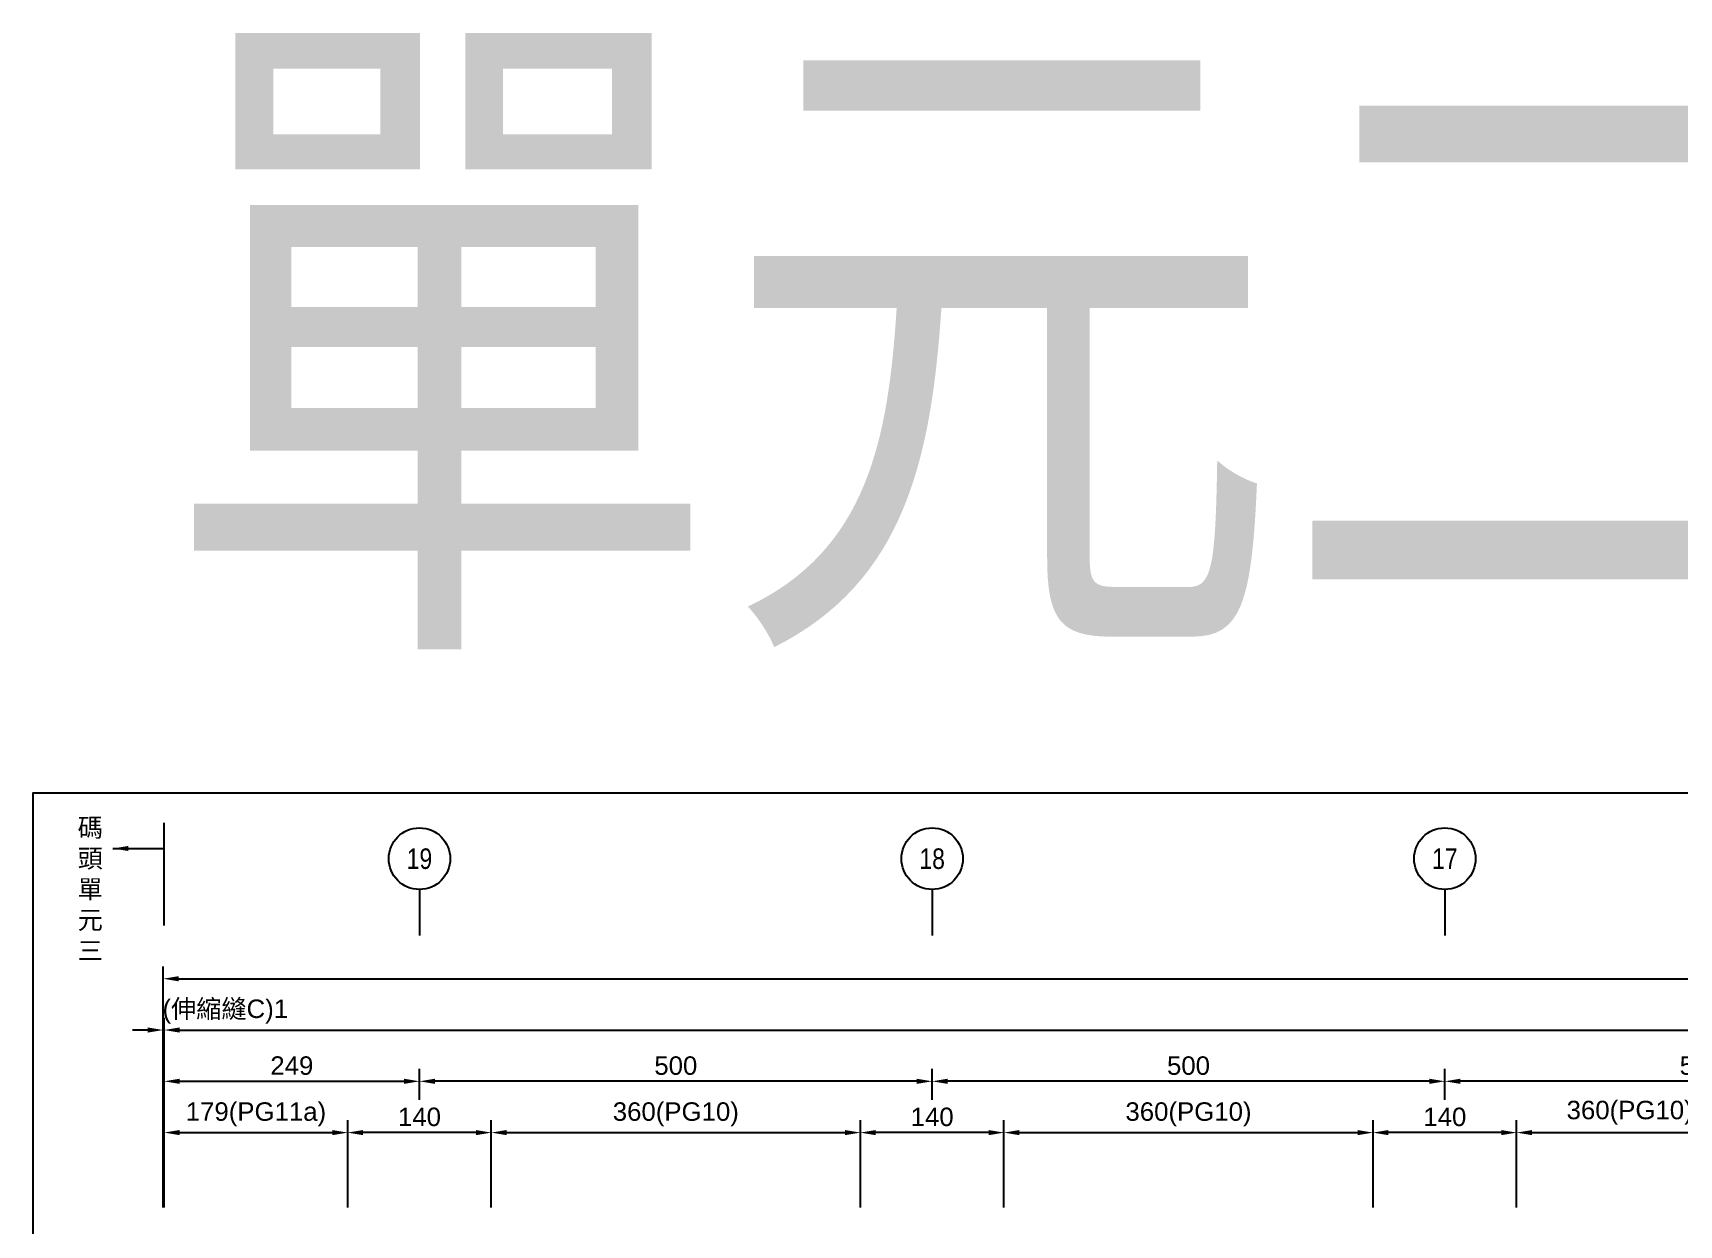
# Model space of a CAD drawing. Header units: millimetres. Extents: x 4668 to 40173, y -3560 to 14620.
# Drawn here: x 4694 to 6300, y -2324 to -1162 of the extents above; entities that cross this region are included whole.
import ezdxf
from ezdxf.enums import TextEntityAlignment as Align

# ---------------------------------------------------------------- set-up
doc = ezdxf.new("R2010")
doc.units = ezdxf.units.MM
for name, color, linetype in [('HB_DIM', 1, 'Continuous'), ('HB_SYMBOLS', 7, 'Continuous'), ('底圖', 7, 'Continuous')]:
    doc.layers.add(name, color=color, linetype=linetype)
doc.styles.get("Standard").update_dxf_attribs({"font": 'arial.ttf'})
doc.dimstyles.new('60', dxfattribs={"dimscale": 6, "dimtxt": 3, "dimasz": 2.5, "dimexe": 2, "dimexo": 2, "dimgap": 1, "dimtad": 1, "dimdec": 0, "dimdsep": 46, "dimtxsty": 'Standard', "dimcen": 0, "dimclrd": 1, "dimclre": 1, "dimclrt": 2, "dimadec": 0, "dimazin": 0, "dimtfac": 1, "dimtdec": 0, "dimtix": 1, "dimtmove": 2, "dimatfit": 3, "dimfxl": 1, "dimtolj": 1, "dimtzin": 0, "dimarcsym": 0})

# ---------------------------------------------------------------- blocks, each defined once
blk = doc.blocks.new('*D242')
at = {"layer": 'Defpoints', "color": 0}
for p in [(4821.4, -2133.6), (4821.4, -2318.6), (4822.4, -2318.6)]:
    blk.add_point(p, dxfattribs=at)
at = {"layer": 'HB_DIM', "color": 1, "lineweight": -2}
for p, q in [((4806.4, -2133.6), (4791.4, -2133.6)), ((4821.4, -2306.6), (4821.4, -2121.6)), ((4822.4, -2133.6), (4821.4, -2133.6)), ((4822.4, -2306.6), (4822.4, -2121.6)), ((4837.4, -2133.6), (4852.4, -2133.6))]:
    blk.add_line(p, q, dxfattribs=at)
at = {"layer": 'HB_DIM', "color": 1}
for points in [[(4806.4, -2136.1), (4806.4, -2131.1), (4821.4, -2133.6)], [(4837.4, -2131.1), (4837.4, -2136.1), (4822.4, -2133.6)]]:
    blk.add_solid(points, dxfattribs=at)
at = {"layer": 'HB_DIM', "color": 2, "insert": (4882, -2115.6), "char_height": 18, "attachment_point": 5}
blk.add_mtext('\\A1;(伸縮縫C)1', dxfattribs=at)
blk = doc.blocks.new('gr_t')
at = {"layer": 'HB_SYMBOLS', "color": 4, "linetype": 'Continuous'}
blk.add_line((0, -6), (0, -15), dxfattribs=at)
blk.add_circle((0, 0), 6, dxfattribs=at)
at = {"layer": 'HB_SYMBOLS', "color": 4, "linetype": 'Continuous', "width": 0.8}
blk.add_attdef('A', text='', height=4.5, dxfattribs=at).set_placement((0, 0), align=Align.MIDDLE)
blk = doc.blocks.new('*D243')
at = {"layer": 'Defpoints', "color": 0}
for p in [(5071.4, -2183.6), (5071.4, -2213.6), (4822.4, -2308.6)]:
    blk.add_point(p, dxfattribs=at)
at = {"layer": 'HB_DIM', "color": 1, "lineweight": -2}
for p, q in [((4822.4, -2296.6), (4822.4, -2171.6)), ((5071.4, -2201.6), (5071.4, -2171.6)), ((4837.4, -2183.6), (5056.4, -2183.6))]:
    blk.add_line(p, q, dxfattribs=at)
at = {"layer": 'HB_DIM', "color": 1}
for points in [[(4837.4, -2181.1), (4837.4, -2186.1), (4822.4, -2183.6)], [(5056.4, -2186.1), (5056.4, -2181.1), (5071.4, -2183.6)]]:
    blk.add_solid(points, dxfattribs=at)
at = {"layer": 'HB_DIM', "color": 2, "insert": (4946.9, -2168.4), "char_height": 18, "attachment_point": 5}
blk.add_mtext('\\A1;249', dxfattribs=at)
blk = doc.blocks.new('*D244')
at = {"layer": 'Defpoints', "color": 0}
for p in [(6071.4, -2183.6), (6071.4, -2213.6), (6571.4, -2213.6)]:
    blk.add_point(p, dxfattribs=at)
at = {"layer": 'HB_DIM', "color": 1, "lineweight": -2}
for p, q in [((6071.4, -2201.6), (6071.4, -2171.6)), ((6571.4, -2201.6), (6571.4, -2171.6)), ((6556.4, -2183.6), (6086.4, -2183.6))]:
    blk.add_line(p, q, dxfattribs=at)
at = {"layer": 'HB_DIM', "color": 1}
for points in [[(6086.4, -2181.1), (6086.4, -2186.1), (6071.4, -2183.6)], [(6556.4, -2186.1), (6556.4, -2181.1), (6571.4, -2183.6)]]:
    blk.add_solid(points, dxfattribs=at)
at = {"layer": 'HB_DIM', "color": 2, "insert": (6321.4, -2168.4), "char_height": 18, "attachment_point": 5}
blk.add_mtext('\\A1;500', dxfattribs=at)
blk = doc.blocks.new('*D245')
at = {"layer": 'Defpoints', "color": 0}
for p in [(5571.4, -2183.6), (5571.4, -2213.6), (6071.4, -2213.6)]:
    blk.add_point(p, dxfattribs=at)
at = {"layer": 'HB_DIM', "color": 1, "lineweight": -2}
for p, q in [((5571.4, -2201.6), (5571.4, -2171.6)), ((6071.4, -2201.6), (6071.4, -2171.6)), ((6056.4, -2183.6), (5586.4, -2183.6))]:
    blk.add_line(p, q, dxfattribs=at)
at = {"layer": 'HB_DIM', "color": 1}
for points in [[(5586.4, -2181.1), (5586.4, -2186.1), (5571.4, -2183.6)], [(6056.4, -2186.1), (6056.4, -2181.1), (6071.4, -2183.6)]]:
    blk.add_solid(points, dxfattribs=at)
at = {"layer": 'HB_DIM', "color": 2, "insert": (5821.4, -2168.4), "char_height": 18, "attachment_point": 5}
blk.add_mtext('\\A1;500', dxfattribs=at)
blk = doc.blocks.new('*D246')
at = {"layer": 'Defpoints', "color": 0}
for p in [(5071.4, -2183.6), (5071.4, -2213.6), (5571.4, -2213.6)]:
    blk.add_point(p, dxfattribs=at)
at = {"layer": 'HB_DIM', "color": 1, "lineweight": -2}
for p, q in [((5071.4, -2201.6), (5071.4, -2171.6)), ((5571.4, -2201.6), (5571.4, -2171.6)), ((5556.4, -2183.6), (5086.4, -2183.6))]:
    blk.add_line(p, q, dxfattribs=at)
at = {"layer": 'HB_DIM', "color": 1}
for points in [[(5086.4, -2181.1), (5086.4, -2186.1), (5071.4, -2183.6)], [(5556.4, -2186.1), (5556.4, -2181.1), (5571.4, -2183.6)]]:
    blk.add_solid(points, dxfattribs=at)
at = {"layer": 'HB_DIM', "color": 2, "insert": (5321.4, -2168.4), "char_height": 18, "attachment_point": 5}
blk.add_mtext('\\A1;500', dxfattribs=at)
blk = doc.blocks.new('*D256')
at = {"layer": 'Defpoints', "color": 0}
for p in [(5001.4, -2233.6), (4822.4, -2318.6), (5001.4, -2318.6)]:
    blk.add_point(p, dxfattribs=at)
at = {"layer": 'HB_DIM', "color": 1, "lineweight": -2}
for p, q in [((4822.4, -2306.6), (4822.4, -2221.6)), ((5001.4, -2306.6), (5001.4, -2221.6)), ((4837.4, -2233.6), (4986.4, -2233.6))]:
    blk.add_line(p, q, dxfattribs=at)
at = {"layer": 'HB_DIM', "color": 1}
for points in [[(4837.4, -2231.1), (4837.4, -2236.1), (4822.4, -2233.6)], [(4986.4, -2236.1), (4986.4, -2231.1), (5001.4, -2233.6)]]:
    blk.add_solid(points, dxfattribs=at)
at = {"layer": 'HB_DIM', "color": 2, "insert": (4911.9, -2215.8), "char_height": 18, "attachment_point": 5}
blk.add_mtext('\\A1;179(PG11a)', dxfattribs=at)
blk = doc.blocks.new('*D257')
at = {"layer": 'Defpoints', "color": 0}
for p in [(5501.4, -2233.6), (5141.4, -2318.6), (5501.4, -2318.6)]:
    blk.add_point(p, dxfattribs=at)
at = {"layer": 'HB_DIM', "color": 1, "lineweight": -2}
for p, q in [((5141.4, -2306.6), (5141.4, -2221.6)), ((5501.4, -2306.6), (5501.4, -2221.6)), ((5156.4, -2233.6), (5486.4, -2233.6))]:
    blk.add_line(p, q, dxfattribs=at)
at = {"layer": 'HB_DIM', "color": 1}
for points in [[(5156.4, -2231.1), (5156.4, -2236.1), (5141.4, -2233.6)], [(5486.4, -2236.1), (5486.4, -2231.1), (5501.4, -2233.6)]]:
    blk.add_solid(points, dxfattribs=at)
at = {"layer": 'HB_DIM', "color": 2, "insert": (5321.4, -2215.8), "char_height": 18, "attachment_point": 5}
blk.add_mtext('\\A1;360(PG10)', dxfattribs=at)
blk = doc.blocks.new('*D258')
at = {"layer": 'Defpoints', "color": 0}
for p in [(5001.4, -2233.6), (5001.4, -2318.6), (5141.4, -2318.6)]:
    blk.add_point(p, dxfattribs=at)
at = {"layer": 'HB_DIM', "color": 1, "lineweight": -2}
for p, q in [((5001.4, -2306.6), (5001.4, -2221.6)), ((5141.4, -2306.6), (5141.4, -2221.6)), ((5126.4, -2233.6), (5016.4, -2233.6))]:
    blk.add_line(p, q, dxfattribs=at)
at = {"layer": 'HB_DIM', "color": 1}
for points in [[(5016.4, -2231.1), (5016.4, -2236.1), (5001.4, -2233.6)], [(5126.4, -2236.1), (5126.4, -2231.1), (5141.4, -2233.6)]]:
    blk.add_solid(points, dxfattribs=at)
at = {"layer": 'HB_DIM', "color": 2, "insert": (5071.4, -2218.4), "char_height": 18, "attachment_point": 5}
blk.add_mtext('\\A1;140', dxfattribs=at)
blk = doc.blocks.new('*D259')
at = {"layer": 'Defpoints', "color": 0}
for p in [(5501.4, -2233.6), (5501.4, -2318.6), (5641.4, -2318.6)]:
    blk.add_point(p, dxfattribs=at)
at = {"layer": 'HB_DIM', "color": 1, "lineweight": -2}
for p, q in [((5501.4, -2306.6), (5501.4, -2221.6)), ((5641.4, -2306.6), (5641.4, -2221.6)), ((5626.4, -2233.6), (5516.4, -2233.6))]:
    blk.add_line(p, q, dxfattribs=at)
at = {"layer": 'HB_DIM', "color": 1}
for points in [[(5516.4, -2231.1), (5516.4, -2236.1), (5501.4, -2233.6)], [(5626.4, -2236.1), (5626.4, -2231.1), (5641.4, -2233.6)]]:
    blk.add_solid(points, dxfattribs=at)
at = {"layer": 'HB_DIM', "color": 2, "insert": (5571.4, -2218.4), "char_height": 18, "attachment_point": 5}
blk.add_mtext('\\A1;140', dxfattribs=at)
blk = doc.blocks.new('*D260')
at = {"layer": 'Defpoints', "color": 0}
for p in [(6001.4, -2233.6), (5641.4, -2318.6), (6001.4, -2318.6)]:
    blk.add_point(p, dxfattribs=at)
at = {"layer": 'HB_DIM', "color": 1, "lineweight": -2}
for p, q in [((5641.4, -2306.6), (5641.4, -2221.6)), ((6001.4, -2306.6), (6001.4, -2221.6)), ((5656.4, -2233.6), (5986.4, -2233.6))]:
    blk.add_line(p, q, dxfattribs=at)
at = {"layer": 'HB_DIM', "color": 1}
for points in [[(5656.4, -2231.1), (5656.4, -2236.1), (5641.4, -2233.6)], [(5986.4, -2236.1), (5986.4, -2231.1), (6001.4, -2233.6)]]:
    blk.add_solid(points, dxfattribs=at)
at = {"layer": 'HB_DIM', "color": 2, "insert": (5821.4, -2215.8), "char_height": 18, "attachment_point": 5}
blk.add_mtext('\\A1;360(PG10)', dxfattribs=at)
blk = doc.blocks.new('*D267')
at = {"layer": 'Defpoints', "color": 0}
for p in [(6001.4, -2233.6), (6001.4, -2318.6), (6141.4, -2318.6)]:
    blk.add_point(p, dxfattribs=at)
at = {"layer": 'HB_DIM', "color": 1, "lineweight": -2}
for p, q in [((6001.4, -2306.6), (6001.4, -2221.6)), ((6141.4, -2306.6), (6141.4, -2221.6)), ((6126.4, -2233.6), (6016.4, -2233.6))]:
    blk.add_line(p, q, dxfattribs=at)
at = {"layer": 'HB_DIM', "color": 1}
for points in [[(6016.4, -2231.1), (6016.4, -2236.1), (6001.4, -2233.6)], [(6126.4, -2236.1), (6126.4, -2231.1), (6141.4, -2233.6)]]:
    blk.add_solid(points, dxfattribs=at)
at = {"layer": 'HB_DIM', "color": 2, "insert": (6071.4, -2218.4), "char_height": 18, "attachment_point": 5}
blk.add_mtext('\\A1;140', dxfattribs=at)
blk = doc.blocks.new('*D268')
at = {"layer": 'Defpoints', "color": 0}
for p in [(6501.4, -2233.6), (6141.4, -2318.6), (6501.4, -2318.6)]:
    blk.add_point(p, dxfattribs=at)
at = {"layer": 'HB_DIM', "color": 1, "lineweight": -2}
for p, q in [((6141.4, -2306.6), (6141.4, -2221.6)), ((6501.4, -2306.6), (6501.4, -2221.6)), ((6156.4, -2233.6), (6486.4, -2233.6))]:
    blk.add_line(p, q, dxfattribs=at)
at = {"layer": 'HB_DIM', "color": 1}
for points in [[(6156.4, -2231.1), (6156.4, -2236.1), (6141.4, -2233.6)], [(6486.4, -2236.1), (6486.4, -2231.1), (6501.4, -2233.6)]]:
    blk.add_solid(points, dxfattribs=at)
at = {"layer": 'HB_DIM', "color": 2, "insert": (6321.4, -2214.3), "char_height": 18, "attachment_point": 5}
blk.add_mtext('\\A1;360(PG10)(共同管溝段)', dxfattribs=at)
blk = doc.blocks.new('*D276')
at = {"layer": 'Defpoints', "color": 0}
for p in [(9320.4, -2133.6), (4822.4, -2318.6), (9320.4, -2318.6)]:
    blk.add_point(p, dxfattribs=at)
at = {"layer": 'HB_DIM', "color": 1, "lineweight": -2}
for p, q in [((4822.4, -2306.6), (4822.4, -2121.6)), ((4837.4, -2133.6), (9305.4, -2133.6)), ((9320.4, -2306.6), (9320.4, -2121.6))]:
    blk.add_line(p, q, dxfattribs=at)
at = {"layer": 'HB_DIM', "color": 1}
for points in [[(4837.4, -2131.1), (4837.4, -2136.1), (4822.4, -2133.6)], [(9305.4, -2136.1), (9305.4, -2131.1), (9320.4, -2133.6)]]:
    blk.add_solid(points, dxfattribs=at)
at = {"layer": 'HB_DIM', "color": 2, "insert": (7071.4, -2118.4), "char_height": 18, "attachment_point": 5}
blk.add_mtext('\\A1;4498', dxfattribs=at)
blk = doc.blocks.new('*D277')
at = {"layer": 'Defpoints', "color": 0}
for p in [(9321.4, -2083.6), (4821.4, -2318.6), (9321.4, -2318.6)]:
    blk.add_point(p, dxfattribs=at)
at = {"layer": 'HB_DIM', "color": 1, "lineweight": -2}
for p, q in [((4821.4, -2306.6), (4821.4, -2071.6)), ((4836.4, -2083.6), (9306.4, -2083.6)), ((9321.4, -2306.6), (9321.4, -2071.6))]:
    blk.add_line(p, q, dxfattribs=at)
at = {"layer": 'HB_DIM', "color": 1}
for points in [[(4836.4, -2081.1), (4836.4, -2086.1), (4821.4, -2083.6)], [(9306.4, -2086.1), (9306.4, -2081.1), (9321.4, -2083.6)]]:
    blk.add_solid(points, dxfattribs=at)
at = {"layer": 'HB_DIM', "color": 2, "insert": (7071.4, -2068.4), "char_height": 18, "attachment_point": 5}
blk.add_mtext('\\A1;4500', dxfattribs=at)

msp = doc.modelspace()

# ---------------------------------------------------------------- linework, layer by layer
at = {"layer": 'Defpoints', "color": 1, "linetype": 'Continuous'}
msp.add_lwpolyline([(9428.39, -2961.61), (9428.39, -1902.61), (4694.39, -1902.61), (4694.39, -2961.61)], dxfattribs=at)
at = {"layer": 'HB_DIM'}
msp.add_line((4822.39, -2031.617), (4822.39, -1931.617), dxfattribs=at)

# ---------------------------------------------------------------- block references
at = {"layer": '底圖'}
ref = msp.add_blockref('gr_t', (5071.39, -1966.551), dxfattribs=dict(at, xscale=5, yscale=5, zscale=5))
ref.add_attrib('A', '19', dxfattribs={"layer": 'HB_SYMBOLS', "color": 4, "linetype": 'Continuous', "height": 20, "rotation": 360, "width": 0.8}).set_placement((5071.39, -1966.551), align=Align.MIDDLE)
ref = msp.add_blockref('gr_t', (5571.39, -1966.551), dxfattribs=dict(at, xscale=5, yscale=5, zscale=5))
ref.add_attrib('A', '18', dxfattribs={"layer": 'HB_SYMBOLS', "color": 4, "linetype": 'Continuous', "height": 20, "rotation": 360, "width": 0.8}).set_placement((5571.39, -1966.551), align=Align.MIDDLE)
ref = msp.add_blockref('gr_t', (6071.39, -1966.551), dxfattribs=dict(at, xscale=5, yscale=5, zscale=5))
ref.add_attrib('A', '17', dxfattribs={"layer": 'HB_SYMBOLS', "color": 4, "linetype": 'Continuous', "height": 20, "rotation": 360, "width": 0.8}).set_placement((6071.39, -1966.551), align=Align.MIDDLE)

# ---------------------------------------------------------------- texts
at = {"layer": 'Defpoints', "color": 241, "linetype": 'Continuous', "true_color": 0xf7abae, "width": 0.8}
msp.add_text('單元二111', height=500, rotation=360, dxfattribs=at).set_placement((4819.87, -1707.812))
at = {"layer": 'HB_DIM', "color": 2, "insert": (4738.057, -1927.209), "char_height": 18, "attachment_point": 1}
msp.add_mtext('碼\\P頭\\P單\\P元\\P三', dxfattribs=at)

# ---------------------------------------------------------------- dimensions: what is measured, and where the dimension line sits
at = {"layer": 'HB_DIM'}
for base, p1, p2, picture, middle in [((9321.39, -2083.61), (4821.39, -2318.61), (9321.39, -2318.61), '*D277', (7071.39, -2068.421)), ((9320.39, -2133.61), (4822.39, -2318.61), (9320.39, -2318.61), '*D276', (7071.39, -2118.421)), ((5071.39, -2183.61), (4822.39, -2308.61), (5071.39, -2213.61), '*D243', (4946.89, -2168.421)), ((5071.39, -2183.61), (5571.39, -2213.61), (5071.39, -2213.61), '*D246', (5321.39, -2168.421)), ((5571.39, -2183.61), (6071.39, -2213.61), (5571.39, -2213.61), '*D245', (5821.39, -2168.421)), ((6071.39, -2183.61), (6571.39, -2213.61), (6071.39, -2213.61), '*D244', (6321.39, -2168.421))]:
    dim = msp.add_linear_dim(base=base, p1=p1, p2=p2, angle=0, dimstyle='60', dxfattribs=at)
    dim.commit()
    dim.dimension.update_dxf_attribs({"geometry": picture, "text_midpoint": middle})
dim = msp.add_linear_dim(base=(4821.39, -2133.61), p1=(4822.39, -2318.61), p2=(4821.39, -2318.61), text='(伸縮縫C)<>', dimstyle='60', dxfattribs=at)
dim.commit()
dim.dimension.update_dxf_attribs({"geometry": '*D242', "text_midpoint": (4881.955, -2115.61), "dimtype": 160})
for base, p1, p2, text, picture, middle in [((5001.39, -2233.61), (4822.39, -2318.61), (5001.39, -2318.61), '<>(PG11a)', '*D256', (4911.89, -2215.811)), ((5501.39, -2233.61), (5141.39, -2318.61), (5501.39, -2318.61), '<>(PG10)', '*D257', (5321.39, -2215.811)), ((6001.39, -2233.61), (5641.39, -2318.585), (6001.39, -2318.61), '<>(PG10)', '*D260', (5821.39, -2215.811)), ((6501.39, -2233.61), (6141.39, -2318.61), (6501.39, -2318.61), '<>(PG10)(共同管溝段)', '*D268', (6321.39, -2214.328))]:
    dim = msp.add_linear_dim(base=base, p1=p1, p2=p2, text=text, dimstyle='60', dxfattribs=at)
    dim.commit()
    dim.dimension.update_dxf_attribs({"geometry": picture, "text_midpoint": middle})
for base, p1, p2, picture, middle in [((5001.39, -2233.61), (5141.39, -2318.61), (5001.39, -2318.61), '*D258', (5071.39, -2218.421)), ((5501.39, -2233.61), (5641.39, -2318.585), (5501.39, -2318.61), '*D259', (5571.39, -2218.421)), ((6001.39, -2233.61), (6141.39, -2318.61), (6001.39, -2318.61), '*D267', (6071.39, -2218.421))]:
    dim = msp.add_linear_dim(base=base, p1=p1, p2=p2, angle=180, text='<>\\X ', dimstyle='60', dxfattribs=at)
    dim.commit()
    dim.dimension.update_dxf_attribs({"geometry": picture, "text_midpoint": middle})

# ---------------------------------------------------------------- leaders
msp.add_leader([(4772.39, -1956.617), (4822.39, -1956.617)], dimstyle='60', dxfattribs=at)

doc.saveas('drawing.dxf')
